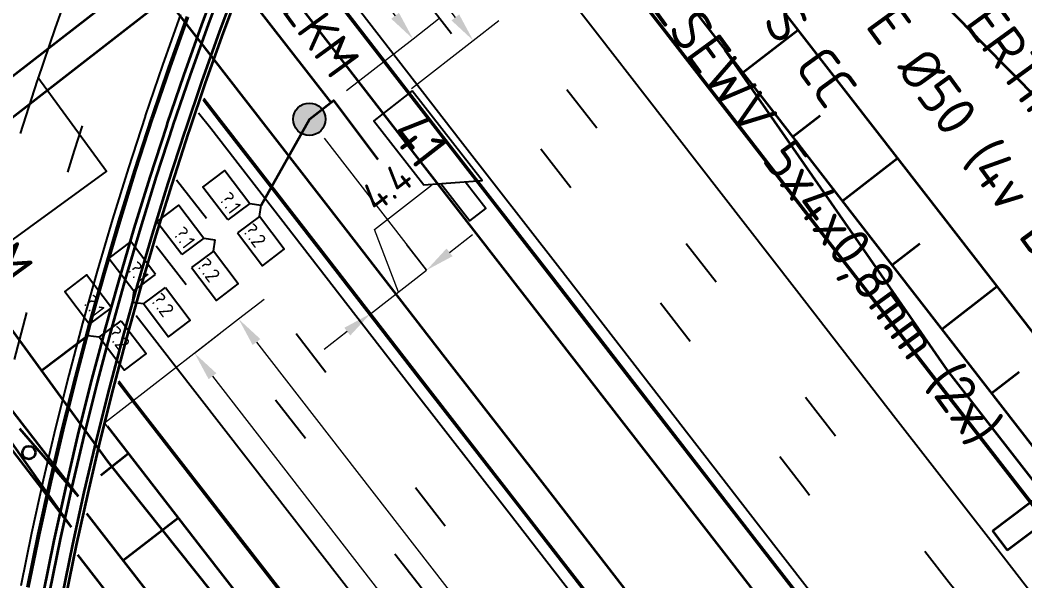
# Model space of a CAD drawing. Header units: metres. Extents: x 134219 to 139178, y 438661 to 444352.
# Drawn here: x 135252.3 to 135314.2, y 443313.5 to 443348 of the extents above; entities that cross this region are included whole.
import ezdxf
from ezdxf.enums import TextEntityAlignment as Align

# ---------------------------------------------------------------- set-up
doc = ezdxf.new("R2010")
doc.units = ezdxf.units.M
doc.linetypes.add('13strp', pattern=[4, 1, -3])
doc.linetypes.add('39strp', pattern=[12, 3, -9])
doc.layers.get('DEFPOINTS').update_dxf_attribs({"color": 193})
for name, color, linetype, lineweight in [('N-WE-KL-ET-T18', 1, 'Continuous', 18), ('N-WE-KL-ET-T25', 7, 'Continuous', 25), ('N-WE-KL-ET_HULPSTUK_MOF-S', 10, 'Continuous', 25), ('N-WE-KL-ET_LS_HULPSTUK_MOF-T18', 10, 'Continuous', 18), ('N-WE-KL-ET_LS_HULPSTUK_MOF-T25', 7, 'Continuous', 25), ('N-WE-KL-ET_LS_OV_KABEL-G', 10, 'KL-LS-OV-N', 35), ('N-WE-KL-ET_LS_OV_KABEL-M', 7, 'Continuous', 18), ('N-WE-KL-ET_LS_OV_KABEL-T25', 7, 'Continuous', 25), ('N-WE-KL-ET_MANTELBUIS-G', 10, 'Continuous', 35), ('N-WE-KL-MONITORING-S', 10, 'Continuous', 25), ('N-WE-KL-MONITORING-T18', 1, 'Continuous', 25), ('N-WE-VW-BEWEGWIJZERING_DRAAGCONSTRUCTIE_UITHOUDER-G', 7, 'Continuous', 35), ('N-WE-VW-VS-S', 160, 'Continuous', 25), ('N-WE-VW-VS-T18', 10, 'Continuous', 18), ('N-WE-VW-VS-T25', 7, 'Continuous', 25), ('Utd-geleiderail-nw', 8, 'glm a2ee v014$0$f2m40080', 35), ('Utd-ondergr-nw', 8, '13strp', 35), ('X-XX-AL-AANPIJLING-S', 7, 'Continuous', 25)]:
    doc.layers.add(name, color=color, linetype=linetype, lineweight=lineweight)
doc.layers.add('N-WE-KL-MONITORING-T25', color=2, linetype='Continuous')
doc.layers.add('Utd-weg-nw', color=8, linetype='Continuous')
doc.styles.add('ISO18', font='NLCS-ISO.ttf')
doc.styles.add('ISO25', font='NLCS-ISO.ttf')
doc.styles.add('NLCS-ISO', font='NLCS-ISO.ttf')
doc.styles.add('NLCS_18', font='NLCS-ISO.ttf', dxfattribs={"height": 1.8})
doc.linetypes.add('glm a2ee v014$0$f2m40080', pattern='A,2,-1,[160,RTW.shx,S=0.5,R=0,X=0,Y=0],-1', length=4)
doc.linetypes.add('KL-LS-OV-N', pattern='A,4,-1,[103,NLCS.SHX,S=0.75,R=0,X=0,Y=0],-1,4,-1.5,["0V",Standard,S=1,R=0,X=0,Y=-0.5],-3', length=14.5)
doc.dimstyles.new('NLCS_t18_pijl_Dimension_l3_h1', dxfattribs={"dimtxt": 1.8, "dimasz": 1.8, "dimexe": 2, "dimexo": 2, "dimgap": 0.7, "dimtad": 1, "dimdec": 1, "dimzin": 0, "dimdsep": 46, "dimtxsty": 'NLCS_18', "dimcen": 2.5, "dimdle": 2, "dimclrd": 256, "dimclre": 256, "dimclrt": 256, "dimadec": 1, "dimazin": 0, "dimtfac": 1, "dimtdec": 1, "dimtofl": 0, "dimtmove": 1, "dimatfit": 0, "dimfxl": 0, "dimtolj": 1, "dimtzin": 0, "dimlwd": 18, "dimlwe": 18, "dimarcsym": 0})

# ---------------------------------------------------------------- blocks, each defined once
blk = doc.blocks.new('SVW-TDI_HULP_DETECTIELUS-SO')
blk.add_line((0.5, 0.5), (0, 0))
at = {"color": 0, "linetype": 'ByBlock'}
blk.add_lwpolyline([(0.5, 2.192), (3.038, 2.192), (3.038, 0.5), (0.5, 0.5)], close=True, dxfattribs=at)
at = {"layer": 'N-WE-VW-VS-T18', "linetype": 'ByBlock', "style": 'NLCS-ISO', "flags": 1}
for tag, p in [('OMSCHRIJVING_LEGENDA', (7.741, -6.192)), ('NABIJ_PORTAAL', (7.741, -9.976)), ('LOCATIE', (7.741, -13.761)), ('RIJSTROKEN', (7.741, -17.545)), ('OVERIGE_OPMERKING(EN)_1', (7.741, -21.33)), ('OVERIGE_OPMERKING(EN)_2', (7.741, -25.114))]:
    blk.add_attdef(tag, p, '', height=1.8, dxfattribs=at)
at = {"layer": 'N-WE-VW-VS-T25', "linetype": 'ByBlock', "style": 'NLCS-ISO'}
blk.add_attdef('LUSNUMMER', text='', height=1.8, dxfattribs=at).set_placement((2.264, 1.346), align=Align.MIDDLE)
blk = doc.blocks.new('SKL-ET_HULP_VERGROTELUSKOPPELMOF-SO')
at = {"ltscale": 10}
h = blk.add_hatch(color=256, dxfattribs=at)
edge = h.paths.add_edge_path()
edge.add_arc((0, 0), 1, 0, 360)
blk.add_circle((0, 0), 1)
at = {"layer": 'N-WE-KL-ET_LS_HULPSTUK_MOF-T18', "style": 'NLCS-ISO', "flags": 1}
for tag, p in [('OMSCHRIJVING_LEGENDA', (0, -8.431)), ('CONSTRUCTIENUMMER', (0, -12.215)), ('LOCATIE', (0, -16)), ('AANTAL_LUSPAREN', (0, -19.784)), ('POSITIE_X', (0, -23.569)), ('POSITIE_Y', (0, -27.353)), ('OVERIGE_OPMERKING(EN)_1', (0, -31.138)), ('OVERIGE_OPMERKING(EN)_2', (0, -34.922))]:
    blk.add_attdef(tag, p, '', height=1.8, dxfattribs=at)
at = {"layer": 'N-WE-KL-ET_LS_HULPSTUK_MOF-T25', "style": 'NLCS-ISO'}
blk.add_attdef('SOORT_MOF', (0, 2.715), '', height=2.25, dxfattribs=at)
blk = doc.blocks.new('SVW-VERKEERSTEKENS_DRAAGCONSTRUCTIE_UITHOUDER-SO (A2 74.300 IBL)')
for points in [[(-5.244, -3.011), (-0.98, 0.201)], [(-4.341, -4.209), (-0.077, -0.997)], [(-5.244, -3.011), (-4.341, -4.209)]]:
    blk.add_lwpolyline(points)
blk = doc.blocks.new('*D464')
at = {"layer": 'DEFPOINTS', "color": 0, "transparency": 16777216}
for p in [(135271.726, 443357.756), (135280.242, 443346.774), (135280.242, 443346.774)]:
    blk.add_point(p, dxfattribs=at)
at = {"layer": 'N-WE-KL-ET_LS_OV_KABEL-M', "lineweight": 18, "transparency": 16777216}
for p, q in [((135271.726, 443357.756), (135273.306, 443358.981)), ((135280.242, 443346.774), (135281.823, 443348))]:
    blk.add_line(p, q, dxfattribs=at)
at = {"layer": 'N-WE-KL-ET_LS_OV_KABEL-M', "linetype": 'Continuous', "lineweight": 18, "transparency": 16777216}
blk.add_line((135272.829, 443356.333), (135279.139, 443348.197), dxfattribs=at)
at = {"layer": 'N-WE-KL-ET_LS_OV_KABEL-M', "transparency": 16777216}
for points in [[(135273.066, 443356.517), (135272.592, 443356.149), (135271.726, 443357.756)], [(135279.376, 443348.381), (135278.902, 443348.013), (135280.242, 443346.774)]]:
    blk.add_solid(points, dxfattribs=at)
at = {"layer": 'N-WE-KL-ET_LS_OV_KABEL-M', "transparency": 16777216, "insert": (135277.181, 443353.332), "char_height": 1.8, "attachment_point": 5, "rotation": 307.79511, "style": 'NLCS_18'}
blk.add_mtext('\\A1;13.9', dxfattribs=at)
blk = doc.blocks.new('*D465')
at = {"layer": 'DEFPOINTS', "color": 0, "transparency": 16777216}
for p in [(135269.458, 443355.997), (135276.532, 443346.875), (135276.532, 443346.875)]:
    blk.add_point(p, dxfattribs=at)
at = {"layer": 'N-WE-KL-ET_LS_OV_KABEL-M', "lineweight": 18, "transparency": 16777216}
for p, q in [((135269.458, 443355.997), (135271.038, 443357.223)), ((135276.532, 443346.875), (135278.113, 443348.101))]:
    blk.add_line(p, q, dxfattribs=at)
at = {"layer": 'N-WE-KL-ET_LS_OV_KABEL-M', "linetype": 'Continuous', "lineweight": 18, "transparency": 16777216}
blk.add_line((135270.561, 443354.574), (135275.429, 443348.297), dxfattribs=at)
at = {"layer": 'N-WE-KL-ET_LS_OV_KABEL-M', "transparency": 16777216}
for points in [[(135270.798, 443354.758), (135270.324, 443354.391), (135269.458, 443355.997)], [(135275.666, 443348.481), (135275.192, 443348.114), (135276.532, 443346.875)]]:
    blk.add_solid(points, dxfattribs=at)
at = {"layer": 'N-WE-KL-ET_LS_OV_KABEL-M', "transparency": 16777216, "insert": (135274.259, 443352.416), "char_height": 1.8, "attachment_point": 5, "rotation": 307.79511, "style": 'NLCS_18'}
blk.add_mtext('\\A1;11.5', dxfattribs=at)
blk = doc.blocks.new('*D466')
at = {"layer": 'DEFPOINTS', "color": 0, "transparency": 16777216}
for p in [(135277.362, 443332.617), (135277.362, 443332.617), (135273.908, 443329.938)]:
    blk.add_point(p, dxfattribs=at)
at = {"layer": 'N-WE-KL-ET_LS_OV_KABEL-M', "linetype": 'Continuous', "lineweight": 18, "transparency": 16777216}
for p, q in [((135274.15, 443335.125), (135277.675, 443337.858)), ((135275.635, 443331.277), (135274.15, 443335.125)), ((135278.784, 443333.72), (135280.207, 443334.823)), ((135273.908, 443329.938), (135277.362, 443332.617)), ((135272.485, 443328.835), (135271.063, 443327.732))]:
    blk.add_line(p, q, dxfattribs=at)
at = {"layer": 'N-WE-KL-ET_LS_OV_KABEL-M', "lineweight": 18, "transparency": 16777216}
for p, q in [((135277.362, 443332.617), (135276.136, 443334.197)), ((135273.908, 443329.938), (135272.682, 443331.518))]:
    blk.add_line(p, q, dxfattribs=at)
at = {"layer": 'N-WE-KL-ET_LS_OV_KABEL-M', "transparency": 16777216}
for points in [[(135278.6, 443333.957), (135278.968, 443333.483), (135277.362, 443332.617)], [(135272.301, 443329.072), (135272.669, 443328.598), (135273.908, 443329.938)]]:
    blk.add_solid(points, dxfattribs=at)
at = {"layer": 'N-WE-KL-ET_LS_OV_KABEL-M', "transparency": 16777216, "insert": (135274.932, 443337.756), "char_height": 1.8, "attachment_point": 5, "rotation": 37.79511, "style": 'NLCS_18'}
blk.add_mtext('\\A1;4.4', dxfattribs=at)
blk = doc.blocks.new('SKL-ET_HULP_MOF_AFDEKMOF-SO')
at = {"const_width": 1}
blk.add_lwpolyline([(-0.5, 0, 1), (0.5, 0, 1)], format="xyb", close=True, dxfattribs=at)
blk.add_circle((0, 0), 0.5)
at = {"layer": 'N-WE-KL-ET-T18', "linetype": 'ByBlock', "style": 'NLCS-ISO', "flags": 1}
for tag, p in [('OMSCHRIJVING_LEGENDA', (0, -8.431)), ('LOCATIE', (0, -12.215)), ('MASTNUMMER', (0, -16)), ('VAN', (0, -19.784)), ('NAAR', (0, -23.569)), ('AFTAKKING', (0, -27.353)), ('VOEDINGSPUNT', (0, -31.138)), ('GROEPSNUMMER', (0, -34.922)), ('POSITIE_X', (0, -38.707)), ('POSITIE_Y', (0, -42.491)), ('OVERIGE_OPMERKING(EN)_2', (0, -50.06))]:
    blk.add_attdef(tag, p, '', height=1.8, dxfattribs=at)
at = {"layer": 'N-WE-KL-ET-T18', "linetype": 'ByBlock', "style": 'NLCS-ISO'}
blk.add_attdef('OVERIGE_OPMERKING(EN)_1', (0, -46.276), '', height=1.8, dxfattribs=at)
at = {"layer": 'N-WE-KL-ET-T25', "linetype": 'ByBlock', "style": 'NLCS-ISO'}
blk.add_attdef('SOORT_MOF', text='', height=2.25, dxfattribs=at).set_placement((0, 3), align=Align.MIDDLE)
blk = doc.blocks.new('*D579')
at = {"layer": 'DEFPOINTS', "color": 0, "transparency": 16777216}
for p in [(135263.073, 443327.51), (135304.134, 443274.566), (135304.134, 443274.566)]:
    blk.add_point(p, dxfattribs=at)
at = {"layer": 'N-WE-KL-ET_LS_OV_KABEL-M', "lineweight": 18, "transparency": 16777216}
for p, q in [((135263.073, 443327.51), (135264.654, 443328.736)), ((135304.134, 443274.566), (135305.714, 443275.792))]:
    blk.add_line(p, q, dxfattribs=at)
at = {"layer": 'N-WE-KL-ET_LS_OV_KABEL-M', "linetype": 'Continuous', "lineweight": 18, "transparency": 16777216}
blk.add_line((135264.177, 443326.088), (135303.031, 443275.988), dxfattribs=at)
at = {"layer": 'N-WE-KL-ET_LS_OV_KABEL-M', "transparency": 16777216}
for points in [[(135264.414, 443326.272), (135263.94, 443325.904), (135263.073, 443327.51)], [(135303.268, 443276.172), (135302.794, 443275.805), (135304.134, 443274.566)]]:
    blk.add_solid(points, dxfattribs=at)
at = {"layer": 'N-WE-KL-ET_LS_OV_KABEL-M', "transparency": 16777216, "insert": (135284.959, 443301.902), "char_height": 1.8, "attachment_point": 5, "rotation": 307.79511, "style": 'NLCS_18'}
blk.add_mtext('\\A1;67.0', dxfattribs=at)
blk = doc.blocks.new('*D580')
at = {"layer": 'DEFPOINTS', "color": 0, "transparency": 16777216}
for p in [(135265.787, 443329.614), (135309.45, 443273.314), (135309.45, 443273.314)]:
    blk.add_point(p, dxfattribs=at)
at = {"layer": 'N-WE-KL-ET_LS_OV_KABEL-M', "lineweight": 18, "transparency": 16777216}
for p, q in [((135265.787, 443329.614), (135267.367, 443330.84)), ((135309.45, 443273.314), (135311.03, 443274.54))]:
    blk.add_line(p, q, dxfattribs=at)
at = {"layer": 'N-WE-KL-ET_LS_OV_KABEL-M', "linetype": 'Continuous', "lineweight": 18, "transparency": 16777216}
blk.add_line((135266.89, 443328.192), (135308.346, 443274.737), dxfattribs=at)
at = {"layer": 'N-WE-KL-ET_LS_OV_KABEL-M', "transparency": 16777216}
for points in [[(135267.127, 443328.376), (135266.653, 443328.008), (135265.787, 443329.614)], [(135308.584, 443274.92), (135308.109, 443274.553), (135309.45, 443273.314)]]:
    blk.add_solid(points, dxfattribs=at)
at = {"layer": 'N-WE-KL-ET_LS_OV_KABEL-M', "transparency": 16777216, "insert": (135288.882, 443302.445), "char_height": 1.8, "attachment_point": 5, "rotation": 307.79511, "style": 'NLCS_18'}
blk.add_mtext('\\A1;71.2', dxfattribs=at)
blk = doc.blocks.new('SKL-MONITORING_CAMERA_VIDEO')
blk.add_lwpolyline([(8.5, 3), (8.5, 0), (3.5, 0), (1.5, 3)], close=True)
blk.add_lwpolyline([(2.917, 0.875), (0, 0.875), (0, 2.125), (2.083, 2.125)])
at = {"layer": 'N-WE-KL-MONITORING-T18', "linetype": 'ByBlock', "style": 'NLCS-ISO'}
blk.add_attdef('GROEPSNUMMER', text='', height=1.8, dxfattribs=at).set_placement((-2, -4), align=Align.RIGHT)
blk.add_attdef('FASE-AANSLUITING_1', (10.5, -4), '', height=1.8, dxfattribs=at)
at = {"layer": 'N-WE-KL-MONITORING-T18', "linetype": 'ByBlock', "style": 'NLCS-ISO', "flags": 1}
for tag, p in [('OMSCHRIJVING_LEGENDA', (0, -11.53)), ('LEVERANCIER', (0, -15.314)), ('LOCATIE', (0, -19.099)), ('TYPE_CAMERA', (0, -22.883)), ('TYPE_PAN/TIL/ZOOM', (0, -26.668)), ('HOOGTE_CAMERAMAST', (0, -30.452)), ('LENGTE_UITHOUDER', (0, -34.237)), ('TYPE_CAMERAMAST', (0, -38.021)), ('BPS-CODERING', (0, -41.806)), ('VOEDINGSPUNT', (0, -45.59)), ('POSITIE_X', (0, -49.375)), ('POSITIE_Y', (0, -53.159)), ('OVERIGE_OPMERKING(EN)_1', (0, -56.944)), ('OVERIGE_OPMERKING(EN)_2', (0, -60.728))]:
    blk.add_attdef(tag, p, '', height=1.8, dxfattribs=at)
at = {"layer": 'N-WE-KL-MONITORING-T25', "linetype": 'ByBlock', "style": 'NLCS-ISO'}
blk.add_attdef('CAMERA-NUMMER', text='', height=2.5, dxfattribs=at).set_placement((4.25, 1.5), align=Align.MIDDLE)

msp = doc.modelspace()

# ---------------------------------------------------------------- linework, layer by layer
at = {"layer": 'N-WE-KL-ET_LS_OV_KABEL-G', "flags": 128}
for points, elevation in [([(135255.119, 443372.678), (135250.871, 443369.383), (135271.466, 443342.951)], 1.955), ([(135246.936, 443335.63), (135257.739, 443320.802), (135260.071, 443317.87), (135271.192, 443303.932), (135288.327, 443281.056), (135303.201, 443262.446), (135318.287, 443243.235), (135331.507, 443224.802), (135392.989, 443147), (135450.277, 443074.795), (135453.863, 443060.099)], 1.881)]:
    msp.add_lwpolyline(points, dxfattribs=dict(at, elevation=elevation))
for points in [[(135267.171, 443336.637), (135270.145, 443341.922), (135271.63, 443343.078), (135274.361, 443339.436)], [(135256.503, 443328.586), (135253.641, 443326.427)]]:
    msp.add_lwpolyline(points, dxfattribs=at)
at = {"layer": 'N-WE-KL-ET_LS_OV_KABEL-M', "elevation": 1.606}
for points in [[(135272.44, 443343.701), (135276.532, 443346.875)], [(135271.056, 443340.747), (135277.362, 443332.617)]]:
    msp.add_lwpolyline(points, dxfattribs=at)
at = {"layer": 'N-WE-KL-ET_LS_OV_KABEL-M'}
for points in [[(135276.433, 443343.82), (135280.242, 443346.774)], [(135257.526, 443323.207), (135265.787, 443329.614)], [(135257.679, 443323.009), (135257.526, 443323.207)]]:
    msp.add_lwpolyline(points, dxfattribs=at)
at = {"layer": 'N-WE-KL-ET_MANTELBUIS-G', "flags": 128}
msp.add_lwpolyline([(135247.756, 443338.865), (135260.572, 443348.805), (135259.346, 443350.386), (135246.53, 443340.446)], close=True, dxfattribs=at)
at = {"layer": 'Utd-geleiderail-nw', "linetype": 'Continuous', "flags": 128}
for points in [[(135217.213, 443406.271), (135222.705, 443399.191), (135223.341, 443398.37), (135229.47, 443390.468), (135235.598, 443382.566), (135241.726, 443374.664), (135247.855, 443366.762), (135252.003, 443361.413), (135253.983, 443358.86), (135260.112, 443350.958), (135266.24, 443343.055), (135272.368, 443335.153), (135278.497, 443327.251), (135284.625, 443319.349), (135290.754, 443311.447), (135296.882, 443303.545), (135303.01, 443295.643), (135309.139, 443287.741), (135315.267, 443279.839), (135321.396, 443271.937), (135327.524, 443264.035), (135333.652, 443256.133), (135339.781, 443248.231)], [(135240.497, 443386.365), (135246.626, 443378.463), (135252.754, 443370.561), (135256.902, 443365.213), (135258.883, 443362.659), (135265.011, 443354.757), (135271.139, 443346.855), (135277.268, 443338.953), (135283.396, 443331.051), (135289.525, 443323.149), (135295.653, 443315.247), (135301.781, 443307.345), (135307.91, 443299.443), (135314.038, 443291.541), (135320.167, 443283.638), (135326.295, 443275.736), (135332.423, 443267.834), (135338.552, 443259.932), (135344.68, 443252.03), (135350.808, 443244.128)], [(135265.056, 443350.863), (135263.905, 443347.768), (135262.797, 443344.656), (135261.74, 443341.555), (135261.734, 443341.536), (135260.711, 443338.389), (135259.733, 443335.235), (135258.799, 443332.067), (135257.909, 443328.886), (135257.064, 443325.693), (135256.263, 443322.489), (135255.507, 443319.274), (135254.795, 443316.049), (135254.128, 443312.814)], [(135295.732, 443346.191), (135298.264, 443342.547), (135303.97, 443334.335), (135309.427, 443326.482)], [(135309.427, 443326.482), (135309.695, 443326.137), (135315.823, 443318.235), (135321.952, 443310.333), (135328.08, 443302.431), (135334.209, 443294.529), (135340.337, 443286.627), (135346.465, 443278.724), (135348.676, 443275.873)]]:
    msp.add_lwpolyline(points, dxfattribs=at)
at = {"layer": 'Utd-ondergr-nw', "linetype": 'Continuous'}
for p, q in [((135244.774, 443333.041), (135255.9, 443318.695)), ((135244.284, 443331.226), (135255.481, 443316.788)), ((135252.286, 443322.865), (135255.9, 443318.695)), ((135251.575, 443322.314), (135255.481, 443316.788))]:
    msp.add_line(p, q, dxfattribs=at)
at = {"layer": 'Utd-ondergr-nw', "linetype": 'Continuous', "flags": 128}
for points in [[(135281.749, 443386.618), (135280.1, 443383.751), (135279.189, 443382.116), (135278.49, 443380.861), (135276.921, 443377.949), (135275.393, 443375.016), (135273.905, 443372.062), (135272.458, 443369.087), (135271.053, 443366.092), (135269.69, 443363.079), (135268.368, 443360.046), (135267.089, 443356.996), (135265.852, 443353.928), (135264.658, 443350.843), (135263.507, 443347.742), (135262.399, 443344.625), (135261.394, 443341.672), (135261.337, 443341.499), (135260.314, 443338.347), (135259.337, 443335.186), (135258.404, 443332.013), (135257.512, 443328.815)], [(135315.127, 443343.049), (135311.592, 443346.634), (135311.015, 443347.224), (135308.079, 443350.239), (135307.407, 443350.933), (135304.252, 443354.212), (135301.115, 443357.504), (135297.663, 443361.159), (135294.229, 443364.826), (135290.81, 443368.503), (135287.406, 443372.19), (135284.014, 443375.883), (135280.632, 443379.581), (135279.999, 443380.275)], [(135277.863, 443376.287), (135283.462, 443369.067), (135289.591, 443361.165), (135295.719, 443353.263), (135301.847, 443345.361), (135307.976, 443337.459), (135314.104, 443329.557), (135320.233, 443321.654), (135326.361, 443313.752), (135332.489, 443305.85), (135338.618, 443297.948), (135344.746, 443290.046), (135350.875, 443282.144), (135357.003, 443274.242), (135363.131, 443266.34), (135369.26, 443258.438), (135375.388, 443250.536)], [(135275.703, 443372.056), (135280.064, 443366.432), (135286.193, 443358.53), (135292.321, 443350.628), (135298.45, 443342.726), (135304.578, 443334.823), (135310.706, 443326.921), (135316.835, 443319.019), (135322.963, 443311.117), (135329.092, 443303.215), (135335.22, 443295.313), (135341.348, 443287.411), (135347.477, 443279.509), (135353.605, 443271.607), (135359.734, 443263.705), (135365.862, 443255.803), (135371.99, 443247.901)], [(135274.598, 443369.809), (135278.286, 443365.053), (135284.415, 443357.151), (135290.543, 443349.249), (135296.672, 443341.347), (135302.8, 443333.445), (135308.928, 443325.542), (135315.057, 443317.64), (135321.185, 443309.738), (135327.314, 443301.836), (135333.442, 443293.934), (135339.57, 443286.032), (135345.699, 443278.13), (135351.827, 443270.228), (135357.956, 443262.326), (135364.084, 443254.424), (135370.212, 443246.522)], [(135274.632, 443369.879), (135278.342, 443365.096), (135284.47, 443357.194), (135290.599, 443349.292), (135296.727, 443341.39), (135302.855, 443333.487), (135308.984, 443325.585), (135315.112, 443317.683), (135321.241, 443309.781), (135327.369, 443301.879), (135333.497, 443293.977), (135339.626, 443286.075), (135345.754, 443278.173), (135351.883, 443270.271), (135358.011, 443262.369), (135364.139, 443254.467), (135370.268, 443246.565)], [(135267.789, 443354.406), (135272.704, 443348.068), (135278.832, 443340.166), (135284.961, 443332.264), (135291.089, 443324.362), (135297.218, 443316.46), (135303.346, 443308.558), (135309.474, 443300.656), (135315.603, 443292.754), (135321.731, 443284.852), (135327.86, 443276.95), (135333.988, 443269.048), (135340.116, 443261.146), (135346.245, 443253.244), (135352.373, 443245.342)], [(135267.819, 443354.482), (135272.759, 443348.111), (135278.888, 443340.209), (135285.016, 443332.307), (135291.144, 443324.405), (135297.273, 443316.503), (135303.401, 443308.601), (135309.53, 443300.699), (135315.658, 443292.797), (135321.786, 443284.895), (135327.915, 443276.993), (135334.043, 443269.091), (135340.172, 443261.189), (135346.3, 443253.286), (135352.428, 443245.384)], [(135265.757, 443350.426), (135264.612, 443347.341), (135263.509, 443344.238), (135262.508, 443341.297), (135262.453, 443341.132), (135261.434, 443337.992), (135260.462, 443334.847), (135259.534, 443331.689), (135258.649, 443328.519), (135257.809, 443325.337), (135257.013, 443322.143), (135256.261, 443318.938), (135255.554, 443315.724), (135254.892, 443312.5)], [(135265.981, 443350.341), (135264.837, 443347.259), (135263.736, 443344.16), (135262.736, 443341.22), (135262.681, 443341.057), (135261.663, 443337.919), (135260.692, 443334.778), (135259.765, 443331.623), (135258.881, 443328.456), (135258.041, 443325.277), (135257.246, 443322.086), (135256.495, 443318.885), (135255.789, 443315.674), (135255.127, 443312.453)], [(135262.589, 443348.247), (135261.475, 443345.117), (135260.414, 443342.004), (135260.404, 443341.972), (135259.376, 443338.813), (135258.393, 443335.64), (135257.453, 443332.453), (135256.559, 443329.254), (135255.708, 443326.042), (135254.902, 443322.819), (135254.142, 443319.585), (135253.426, 443316.341), (135252.755, 443313.087)], [(135262.655, 443348.223), (135261.541, 443345.094), (135260.48, 443341.981), (135260.47, 443341.95), (135259.443, 443338.792), (135258.46, 443335.619), (135257.521, 443332.434), (135256.626, 443329.235), (135255.776, 443326.025), (135254.97, 443322.803), (135254.21, 443319.57), (135253.494, 443316.327), (135252.824, 443313.074)], [(135300.257, 443347.411), (135296.859, 443344.776)], [(135263.597, 443343.118), (135264.62, 443341.799), (135270.749, 443333.897), (135276.877, 443325.995), (135283.005, 443318.093), (135289.134, 443310.191), (135295.262, 443302.289), (135301.391, 443294.387), (135307.519, 443286.485), (135313.647, 443278.583), (135319.776, 443270.68), (135325.904, 443262.778), (135332.032, 443254.876), (135338.161, 443246.974)], [(135263.624, 443343.198), (135264.675, 443341.842), (135270.804, 443333.94), (135276.932, 443326.038), (135283.061, 443318.136), (135289.189, 443310.234), (135295.317, 443302.332), (135301.446, 443294.43), (135307.574, 443286.528), (135313.703, 443278.625), (135319.831, 443270.723), (135325.959, 443262.821), (135332.088, 443254.919), (135338.216, 443247.017)], [(135301.622, 443342.143), (135299.923, 443340.825)], [(135306.385, 443339.509), (135302.988, 443336.874)], [(135307.751, 443334.241), (135306.052, 443332.923)], [(135312.514, 443331.607), (135309.116, 443328.972)], [(135257.518, 443328.837), (135256.671, 443325.629), (135255.871, 443322.419), (135255.326, 443320.096), (135255.115, 443319.199), (135254.405, 443315.968), (135253.739, 443312.728), (135253.119, 443309.479), (135252.543, 443306.221), (135252.013, 443302.954), (135251.736, 443301.126), (135251.529, 443299.688), (135251.15, 443296.861), (135251.089, 443296.406), (135250.695, 443293.121), (135250.347, 443289.832), (135250.254, 443288.812), (135251.587, 443288.671), (135252.229, 443294.029)], [(135313.879, 443326.339), (135312.18, 443325.021)], [(135258.358, 443325.691), (135259.038, 443324.815), (135265.166, 443316.913), (135271.294, 443309.011), (135277.423, 443301.109), (135283.551, 443293.206), (135289.68, 443285.304), (135295.808, 443277.402), (135301.936, 443269.5), (135308.065, 443261.598), (135314.193, 443253.696), (135320.322, 443245.794)], [(135258.38, 443325.776), (135259.093, 443324.858), (135265.221, 443316.956), (135271.35, 443309.054), (135277.478, 443301.151), (135283.607, 443293.249), (135289.735, 443285.347), (135295.863, 443277.445), (135301.992, 443269.543), (135308.12, 443261.641), (135314.249, 443253.739), (135320.377, 443245.837)], [(135257.679, 443323.009), (135263.443, 443315.577), (135269.572, 443307.675), (135275.7, 443299.773), (135281.829, 443291.87), (135287.957, 443283.968), (135294.085, 443276.066), (135300.214, 443268.164), (135306.342, 443260.262), (135312.471, 443252.36), (135318.599, 443244.458)], [(135257.294, 443319.998), (135258.993, 443321.315)], [(135256.415, 443317.623), (135260.046, 443312.941), (135266.174, 443305.039), (135272.302, 443297.137), (135278.431, 443289.235), (135284.559, 443281.333), (135290.687, 443273.431), (135296.816, 443265.529), (135302.944, 443257.627), (135309.073, 443249.725)], [(135258.659, 443314.729), (135262.057, 443317.364)], [(135255.862, 443315.072), (135258.465, 443311.716), (135264.593, 443303.814), (135270.722, 443295.912), (135276.85, 443288.01), (135282.979, 443280.108), (135289.107, 443272.205), (135295.235, 443264.303), (135301.364, 443256.401), (135307.492, 443248.499)]]:
    msp.add_lwpolyline(points, dxfattribs=at)
at = {"layer": 'Utd-ondergr-nw', "linetype": 'Continuous'}
msp.add_circle((135252.866, 443321.384), 0.4, dxfattribs=at)
at = {"layer": 'Utd-weg-nw', "linetype": '39strp', "flags": 128}
for points in [[(135295.247, 443415.387), (135294.522, 443414.447), (135292.485, 443411.755), (135290.485, 443409.034), (135288.524, 443406.286), (135286.6, 443403.511), (135284.716, 443400.71), (135282.87, 443397.882), (135281.064, 443395.03), (135279.298, 443392.152), (135277.572, 443389.25), (135275.886, 443386.325), (135274.241, 443383.376), (135272.637, 443380.405), (135271.075, 443377.412), (135269.554, 443374.397), (135268.076, 443371.362), (135266.639, 443368.306), (135265.246, 443365.231), (135263.895, 443362.137), (135262.587, 443359.024), (135261.323, 443355.893), (135260.102, 443352.745), (135258.925, 443349.581), (135257.792, 443346.4), (135256.714, 443343.236), (135256.703, 443343.204), (135255.659, 443339.993), (135254.66, 443336.768), (135253.705, 443333.53), (135252.795, 443330.278), (135251.931, 443327.014), (135251.112, 443323.739), (135250.339, 443320.452), (135249.612, 443317.155), (135248.93, 443313.848), (135248.294, 443310.532), (135247.705, 443307.208), (135247.161, 443303.875), (135246.854, 443301.845), (135246.664, 443300.536), (135246.214, 443297.19), (135245.913, 443294.732)], [(135271.301, 443362.719), (135272.795, 443360.794), (135278.923, 443352.892), (135285.051, 443344.989), (135291.18, 443337.087), (135297.308, 443329.185), (135303.436, 443321.283), (135309.565, 443313.381), (135315.693, 443305.479), (135321.822, 443297.577), (135327.95, 443289.675), (135334.078, 443281.773), (135340.207, 443273.871), (135346.335, 443265.969), (135352.464, 443258.067), (135358.592, 443250.165), (135364.72, 443242.262), (135370.849, 443234.36), (135376.977, 443226.458), (135383.106, 443218.556), (135389.234, 443210.654), (135395.362, 443202.752), (135401.491, 443194.85), (135407.619, 443186.948), (135413.748, 443179.046), (135419.876, 443171.144), (135426.004, 443163.242), (135432.133, 443155.34), (135438.261, 443147.438), (135439.693, 443145.591)], [(135269.709, 443359.06), (135270.029, 443358.649), (135276.157, 443350.747), (135282.286, 443342.845), (135288.414, 443334.942), (135294.542, 443327.04), (135300.671, 443319.138), (135306.799, 443311.236), (135312.928, 443303.334), (135319.056, 443295.432), (135325.184, 443287.53), (135331.313, 443279.628), (135337.441, 443271.726), (135343.57, 443263.824), (135349.698, 443255.922), (135355.826, 443248.02), (135361.955, 443240.118), (135368.083, 443232.215), (135374.211, 443224.313), (135380.34, 443216.411), (135386.468, 443208.509), (135392.597, 443200.607), (135398.725, 443192.705), (135404.853, 443184.803), (135410.982, 443176.901), (135417.11, 443168.999), (135423.239, 443161.097), (135429.367, 443153.195), (135435.495, 443145.293), (135437.756, 443142.378)], [(135261.97, 443338.199), (135267.351, 443331.262), (135273.479, 443323.36), (135279.607, 443315.458), (135285.736, 443307.556), (135291.864, 443299.654), (135297.993, 443291.751), (135304.121, 443283.849), (135310.249, 443275.947), (135316.378, 443268.045), (135322.506, 443260.143), (135328.635, 443252.241), (135334.763, 443244.339), (135340.891, 443236.437), (135347.02, 443228.535), (135353.148, 443220.633), (135359.277, 443212.731), (135365.405, 443204.829), (135371.533, 443196.927), (135377.662, 443189.025), (135383.79, 443181.122), (135389.919, 443173.22), (135396.047, 443165.318), (135402.175, 443157.416), (135408.304, 443149.514), (135414.432, 443141.612), (135420.561, 443133.71), (135426.689, 443125.808), (135427.297, 443125.024)], [(135260.709, 443334.115), (135264.585, 443329.117), (135270.713, 443321.215), (135276.842, 443313.313), (135282.97, 443305.411), (135289.099, 443297.509), (135295.227, 443289.607), (135301.355, 443281.704), (135307.484, 443273.802), (135313.612, 443265.9), (135319.74, 443257.998), (135325.869, 443250.096), (135331.997, 443242.194), (135338.126, 443234.292), (135344.254, 443226.39), (135350.382, 443218.488), (135356.511, 443210.586), (135362.639, 443202.684), (135368.768, 443194.782), (135374.896, 443186.88), (135381.024, 443178.978), (135387.153, 443171.075), (135393.281, 443163.173), (135399.41, 443155.271), (135405.538, 443147.369), (135411.666, 443139.467), (135417.795, 443131.565), (135423.923, 443123.663), (135425.36, 443121.81)]]:
    msp.add_lwpolyline(points, dxfattribs=at)
at = {"layer": 'Utd-weg-nw', "linetype": 'Continuous', "flags": 128}
for points in [[(135272.841, 443388.051), (135271.173, 443385.06), (135269.546, 443382.046), (135267.961, 443379.01), (135266.419, 443375.952), (135264.919, 443372.873), (135263.462, 443369.773), (135262.048, 443366.654), (135260.677, 443363.515), (135259.351, 443360.357), (135258.068, 443357.182), (135256.83, 443353.988), (135255.636, 443350.778), (135254.487, 443347.552), (135253.393, 443344.342), (135253.382, 443344.31), (135252.323, 443341.053)], [(135272.987, 443366.42), (135275.639, 443363), (135281.768, 443355.098), (135287.896, 443347.196), (135294.024, 443339.294), (135300.153, 443331.392), (135306.281, 443323.489), (135312.41, 443315.587), (135318.538, 443307.685), (135324.666, 443299.783), (135330.795, 443291.881), (135336.923, 443283.979), (135343.052, 443276.077), (135349.18, 443268.175), (135355.308, 443260.273), (135361.437, 443252.371), (135367.565, 443244.469)], [(135268.122, 443355.234), (135273.312, 443348.54), (135279.441, 443340.638), (135285.569, 443332.736), (135291.698, 443324.834), (135297.826, 443316.932), (135303.954, 443309.03), (135310.083, 443301.128), (135316.211, 443293.226), (135322.34, 443285.324), (135328.468, 443277.422), (135334.596, 443269.52), (135340.725, 443261.618), (135346.853, 443253.715), (135352.982, 443245.813)], [(135262.214, 443348.384), (135261.097, 443345.249), (135260.034, 443342.13), (135260.024, 443342.099), (135258.995, 443338.934), (135258.01, 443335.755), (135257.069, 443332.564), (135256.173, 443329.359), (135255.321, 443326.142), (135254.514, 443322.913), (135253.752, 443319.674), (135253.035, 443316.425), (135252.363, 443313.165)], [(135263.326, 443342.325), (135264.067, 443341.37), (135270.195, 443333.468), (135276.324, 443325.566), (135282.452, 443317.664), (135288.581, 443309.762), (135294.709, 443301.86), (135300.837, 443293.958), (135306.966, 443286.056), (135313.094, 443278.154), (135319.223, 443270.251), (135325.351, 443262.349), (135331.479, 443254.447), (135337.608, 443246.545)], [(135259.473, 443329.834), (135261.74, 443326.911), (135267.869, 443319.009), (135273.997, 443311.107), (135280.125, 443303.204), (135286.254, 443295.302), (135292.382, 443287.4), (135298.511, 443279.498), (135304.639, 443271.596), (135310.767, 443263.694), (135316.896, 443255.792), (135323.024, 443247.89)]]:
    msp.add_lwpolyline(points, dxfattribs=at)
at = {"layer": 'X-XX-AL-AANPIJLING-S'}
msp.add_lwpolyline([(135253.419, 443344.523), (135257.644, 443338.721), (135154.912, 443263.901)], dxfattribs=at)

# ---------------------------------------------------------------- block references
at = {"layer": 'N-WE-KL-ET_HULPSTUK_MOF-S'}
ref = msp.add_blockref('SKL-ET_HULP_VERGROTELUSKOPPELMOF-SO', (135270.145, 443341.922, 1.606), dxfattribs=at)
ref.add_attrib('SOORT_MOF', 'VLKM', (135267.226, 443350.219, 0.102), dxfattribs={"layer": 'N-WE-KL-MONITORING-T25', "height": 2.25, "rotation": 306.066, "style": 'ISO25'})
ref = msp.add_blockref('SKL-ET_HULP_MOF_AFDEKMOF-SO', (135247.798, 443334.448, 1.881), dxfattribs=at)
ref.add_attrib('SOORT_MOF', 'AM', (135249.079, 443334.811, 1.881), dxfattribs={"layer": 'N-WE-KL-MONITORING-T25', "height": 2.25, "rotation": 306.066, "style": 'ISO25'})
at = {"layer": 'N-WE-KL-MONITORING-S'}
ref = msp.add_blockref('SKL-MONITORING_CAMERA_VIDEO', (135279.347, 443335.123), dxfattribs=dict(at, xscale=-1, rotation=307.9499971802196))
ref.add_attrib('CAMERA-NUMMER', '41', dxfattribs={"layer": 'N-WE-KL-MONITORING-T25', "linetype": 'ByBlock', "height": 2.5, "rotation": 307.95, "style": 'NLCS-ISO'}).set_placement((135276.947, 443340.639), align=Align.MIDDLE)
at = {"layer": 'N-WE-VW-BEWEGWIJZERING_DRAAGCONSTRUCTIE_UITHOUDER-G'}
msp.add_blockref('SVW-VERKEERSTEKENS_DRAAGCONSTRUCTIE_UITHOUDER-SO (A2 74.300 IBL)', (135317.485, 443319.575), dxfattribs=at)
at = {"layer": 'N-WE-VW-VS-S'}
ref = msp.add_blockref('SVW-TDI_HULP_DETECTIELUS-SO', (135267.171, 443336.637), dxfattribs=dict(at, rotation=127.0412597313328))
ref.add_attrib('LUSNUMMER', '?.1', dxfattribs={"layer": 'N-WE-KL-MONITORING-T18', "height": 0.9, "rotation": 307.04126, "style": 'ISO18'}).set_placement((135265.273, 443336.771), align=Align.MIDDLE_CENTER)
ref = msp.add_blockref('SVW-TDI_HULP_DETECTIELUS-SO', (135264.337, 443334.499), dxfattribs=dict(at, rotation=127.0412597313328))
ref.add_attrib('LUSNUMMER', '?.1', dxfattribs={"layer": 'N-WE-KL-MONITORING-T18', "height": 0.9, "rotation": 307.04126, "style": 'ISO18'}).set_placement((135262.44, 443334.633), align=Align.MIDDLE_CENTER)
ref = msp.add_blockref('SVW-TDI_HULP_DETECTIELUS-SO', (135267.171, 443336.637), dxfattribs=dict(at, xscale=-1, rotation=127.0412597253204))
ref.add_attrib('LUSNUMMER', '?.2', dxfattribs={"layer": 'N-WE-KL-MONITORING-T18', "height": 0.9, "rotation": 307.04126, "style": 'ISO18'}).set_placement((135266.766, 443334.766), align=Align.MIDDLE_CENTER)
ref = msp.add_blockref('SVW-TDI_HULP_DETECTIELUS-SO', (135259.224, 443330.64), dxfattribs=dict(at, xscale=-1, rotation=307.0412597292937))
ref.add_attrib('LUSNUMMER', '?.1', dxfattribs={"layer": 'N-WE-KL-MONITORING-T18', "height": 0.9, "rotation": 307.04126, "style": 'ISO18'}).set_placement((135259.589, 443332.481), align=Align.MIDDLE_CENTER)
ref = msp.add_blockref('SVW-TDI_HULP_DETECTIELUS-SO', (135264.337, 443334.499), dxfattribs=dict(at, xscale=-1, rotation=127.0412597253204))
ref.add_attrib('LUSNUMMER', '?.2', dxfattribs={"layer": 'N-WE-KL-MONITORING-T18', "height": 0.9, "rotation": 307.04126, "style": 'ISO18'}).set_placement((135263.933, 443332.628), align=Align.MIDDLE_CENTER)
ref = msp.add_blockref('SVW-TDI_HULP_DETECTIELUS-SO', (135256.503, 443328.586), dxfattribs=dict(at, xscale=-1, rotation=307.0412597292937))
ref.add_attrib('LUSNUMMER', '?.1', dxfattribs={"layer": 'N-WE-KL-MONITORING-T18', "height": 0.9, "rotation": 307.04126, "style": 'ISO18'}).set_placement((135256.867, 443330.427), align=Align.MIDDLE_CENTER)
ref = msp.add_blockref('SVW-TDI_HULP_DETECTIELUS-SO', (135259.224, 443330.64), dxfattribs=dict(at, rotation=307.0412597353061))
ref.add_attrib('LUSNUMMER', '?.2', dxfattribs={"layer": 'N-WE-KL-MONITORING-T18', "height": 0.9, "rotation": 307.04126, "style": 'ISO18'}).set_placement((135261.095, 443330.486), align=Align.MIDDLE_CENTER)
ref = msp.add_blockref('SVW-TDI_HULP_DETECTIELUS-SO', (135256.503, 443328.586), dxfattribs=dict(at, rotation=307.0412597353061))
ref.add_attrib('LUSNUMMER', '?.2', dxfattribs={"layer": 'N-WE-KL-MONITORING-T18', "height": 0.9, "rotation": 307.04126, "style": 'ISO18'}).set_placement((135258.373, 443328.431), align=Align.MIDDLE_CENTER)

# ---------------------------------------------------------------- texts
at = {"layer": 'N-WE-KL-ET_LS_OV_KABEL-T25', "style": 'NLCS-ISO'}
for s, p in [('Cu 25mm² VERTIND', (135301.077, 443362.779)), ('RWS HDPE Ø50 (4v BREAKOUT)', (135297.036, 443359.836)), ('RWS VS CC', (135292.994, 443356.892)), ('LQ-ESEWV 5x4x0,8mm (2x)', (135288.952, 443353.948))]:
    msp.add_text(s, height=2.5, rotation=306.066, dxfattribs=at).set_placement(p, align=Align.MIDDLE_LEFT)

# ---------------------------------------------------------------- dimensions: what is measured, and where the dimension line sits
at = {"layer": 'N-WE-KL-ET_LS_OV_KABEL-M'}
for base, p1, p2, picture, middle in [((135280.242, 443346.774), (135271.726, 443357.756), (135280.242, 443346.774), '*D464', (135275.917, 443352.352)), ((135304.134, 443274.566), (135263.073, 443327.51), (135304.134, 443274.566), '*D579', (135283.694, 443300.921))]:
    dim = msp.add_linear_dim(base=base, p1=p1, p2=p2, angle=307.79511, dimstyle='NLCS_t18_pijl_Dimension_l3_h1', dxfattribs=at)
    dim.commit()
    dim.dimension.update_dxf_attribs({"geometry": picture, "text_midpoint": middle, "dimtype": 161})
for p1, p2, picture, middle in [((135269.458, 443355.997), (135276.532, 443346.875), '*D465', (135274.259, 443352.416)), ((135273.908, 443329.938), (135277.362, 443332.617), '*D466', (135273.723, 443336.818)), ((135265.787, 443329.614), (135309.45, 443273.314), '*D580', (135288.882, 443302.445))]:
    dim = msp.add_aligned_dim(p1=p1, p2=p2, distance=0, dimstyle='NLCS_t18_pijl_Dimension_l3_h1', dxfattribs=at)
    dim.commit()
    dim.dimension.update_dxf_attribs({"geometry": picture, "text_midpoint": middle})

doc.saveas('drawing.dxf')
